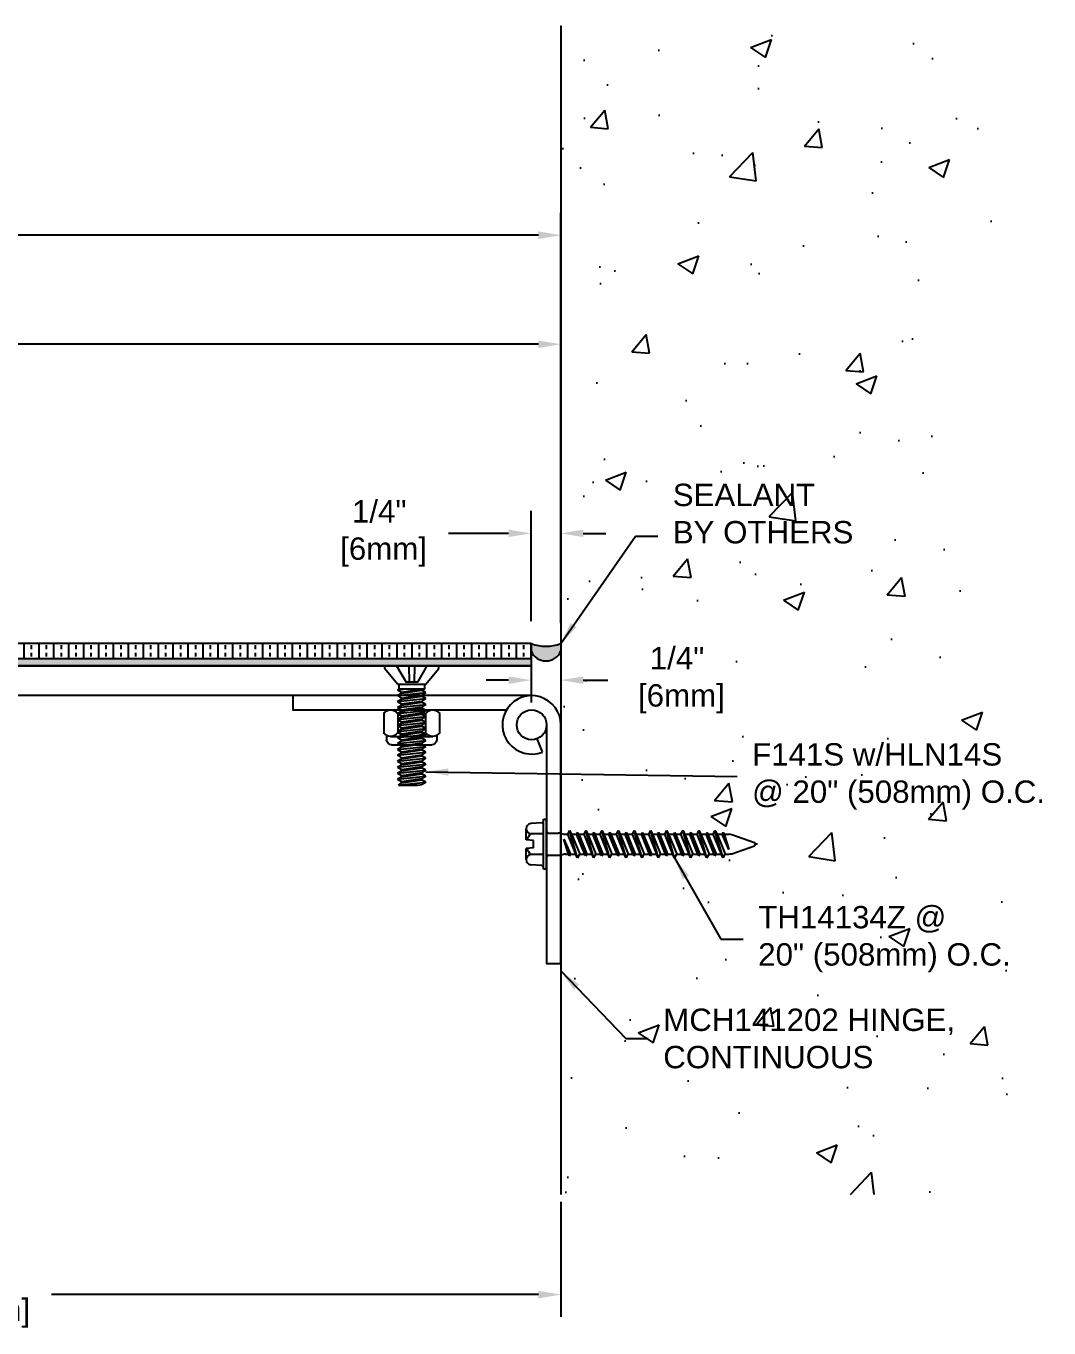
# Model space of a CAD drawing. Header units: inches. Extents: x -4.4 to 49.4, y -1.4 to 9.7.
# Drawn here: x 12.37 to 20.94, y -1.24 to 9.67 of the extents above; entities that cross this region are included whole.
import ezdxf

# ---------------------------------------------------------------- set-up
doc = ezdxf.new("R2010")
doc.units = ezdxf.units.IN
doc.header["$MEASUREMENT"] = 0
for name, color, linetype in [('Anchors', 4, 'Continuous'), ('Conditions', 1, 'Continuous'), ('Dimensions', 3, 'Continuous'), ('Metals', 7, 'Continuous'), ('Text', 2, 'Continuous')]:
    doc.layers.add(name, color=color, linetype=linetype)
doc.styles.add('ARIAL', font='arial.ttf')
doc.styles.get("Standard").update_dxf_attribs({"font": 'arial.ttf'})
doc.dimstyles.new('Arial', dxfattribs={"dimscale": 1.5, "dimtxt": 0.125, "dimasz": 0.125, "dimexe": 0.125, "dimexo": 0.125, "dimgap": 0.125, "dimtad": 0, "dimtih": 1, "dimtoh": 1, "dimdec": 4, "dimzin": 0, "dimdsep": 46, "dimlunit": 4, "dimtxsty": 'ARIAL', "dimcen": 0.125, "dimadec": 0, "dimazin": 0, "dimtfac": 1, "dimtdec": 4, "dimtofl": 0, "dimtmove": 0, "dimatfit": 3, "dimfxl": 0, "dimfrac": 2, "dimtolj": 1, "dimtzin": 0, "dimarcsym": 0})

# ---------------------------------------------------------------- blocks, each defined once
blk = doc.blocks.new('*D12')
at = {"layer": 'Defpoints', "color": 0}
for p in [(6.854, 0), (16.854, 0), (16.854, -0.965)]:
    blk.add_point(p, dxfattribs=at)
at = {"layer": 'Dimensions', "color": 0, "lineweight": -2}
for p, q in [((6.854, -0.188), (6.854, -1.153)), ((16.854, -0.188), (16.854, -1.153)), ((7.041, -0.965), (11.136, -0.965)), ((16.666, -0.965), (12.586, -0.965))]:
    blk.add_line(p, q, dxfattribs=at)
at = {"layer": 'Dimensions', "color": 0}
for points in [[(7.041, -0.934), (7.041, -0.997), (6.854, -0.965)], [(16.666, -0.934), (16.666, -0.997), (16.854, -0.965)]]:
    blk.add_solid(points, dxfattribs=at)
at = {"layer": 'Dimensions', "color": 0, "insert": (11.861, -0.965), "char_height": 0.1875, "attachment_point": 5, "style": 'ARIAL'}
blk.add_mtext('\\A1;10"\\P [254mm]', dxfattribs=at)
blk = doc.blocks.new('*D14')
at = {"layer": 'Defpoints', "color": 0}
for p in [(16.854, 7.914), (0.254, 4.482), (16.854, 4.477)]:
    blk.add_point(p, dxfattribs=at)
at = {"layer": 'Dimensions', "color": 0, "lineweight": -2}
for p, q in [((0.254, 4.67), (0.254, 8.102)), ((16.854, 4.665), (16.854, 8.102)), ((0.442, 7.914), (7.882, 7.914)), ((16.666, 7.914), (9.331, 7.914))]:
    blk.add_line(p, q, dxfattribs=at)
at = {"layer": 'Dimensions', "color": 0}
for points in [[(0.442, 7.946), (0.442, 7.883), (0.254, 7.914)], [(16.666, 7.946), (16.666, 7.883), (16.854, 7.914)]]:
    blk.add_solid(points, dxfattribs=at)
at = {"layer": 'Dimensions', "color": 0, "insert": (8.606, 7.914), "char_height": 0.1875, "attachment_point": 5, "style": 'ARIAL'}
blk.add_mtext('\\A1;1\'-4 5/8"\\P [422mm]', dxfattribs=at)
blk = doc.blocks.new('*D18')
at = {"layer": 'Defpoints', "color": 0}
for p in [(1, 7), (1, 4.477), (16.854, 4.477)]:
    blk.add_point(p, dxfattribs=at)
at = {"layer": 'Dimensions', "color": 0, "lineweight": -2}
for p, q in [((1, 4.665), (1, 7.187)), ((16.854, 4.665), (16.854, 7.187)), ((1.188, 7), (8.163, 7)), ((16.666, 7), (9.613, 7))]:
    blk.add_line(p, q, dxfattribs=at)
at = {"layer": 'Dimensions', "color": 0}
for points in [[(1.188, 7.031), (1.188, 6.969), (1, 7)], [(16.666, 7.031), (16.666, 6.969), (16.854, 7)]]:
    blk.add_solid(points, dxfattribs=at)
at = {"layer": 'Dimensions', "color": 0, "insert": (8.888, 7), "char_height": 0.1875, "attachment_point": 5, "style": 'ARIAL'}
blk.add_mtext('\\A1;1\'-3 7/8"\\P [403mm]', dxfattribs=at)
blk = doc.blocks.new('MCH141202')
blk.add_line((0.227, 0.091), (0.116, 0.046))
for points in [[(0, 0.125), (2, 0.125), (2, 0.245), (0, 0.245)], [(-0.245, 0), (-0.245, -2), (-0.125, -2), (-0.125, -0.211)]]:
    blk.add_lwpolyline(points)
blk.add_circle((0, 0), 0.125)
blk.add_arc((0, 0), 0.245, 90, 21.7978)
at = {"flags": 3}
for tag, p in [('MANUFACTURER', (0.09, -0.641)), ('OPENWIDTH', (0.09, -0.974)), ('LENGTH', (0.09, -1.308)), ('FINISH', (0.09, -1.641)), ('GUDENP/N', (0.09, -1.974))]:
    blk.add_attdef(tag, p, '', height=0.2, dxfattribs=at)
blk = doc.blocks.new('F141S')
for p, q in [((-0.214, 0), (0.214, 0)), ((-0.128, 0), (-0.047, -0.137)), ((-0.025, 0), (-0.02, -0.137)), ((0.025, 0), (0.02, -0.137)), ((0.128, 0), (0.048, -0.137)), ((-0.119, -0.155), (-0.226, -0.024)), ((0.119, -0.155), (0.226, -0.024)), ((-0.119, -0.155), (0.119, -0.155)), ((-0.119, -0.2), (-0.108, -0.195)), ((-0.119, -0.2), (-0.068, -0.195)), ((-0.119, -0.2), (-0.085, -0.22)), ((-0.108, -0.155), (-0.108, -0.195)), ((0.108, -0.195), (-0.108, -0.195)), ((-0.085, -0.22), (0.085, -0.195)), ((-0.085, -0.23), (0.085, -0.205)), ((0.048, -0.137), (-0.047, -0.137)), ((0.108, -0.195), (0.085, -0.205)), ((0.119, -0.225), (0.085, -0.205)), ((0.108, -0.155), (0.108, -0.195)), ((-0.119, -0.25), (0.119, -0.225)), ((-0.119, -0.25), (-0.085, -0.23)), ((-0.119, -0.25), (-0.085, -0.27)), ((-0.119, -0.3), (0.119, -0.275)), ((-0.119, -0.3), (-0.085, -0.28)), ((-0.119, -0.3), (-0.085, -0.32)), ((-0.119, -0.35), (0.119, -0.325)), ((-0.085, -0.22), (-0.085, -0.23)), ((-0.085, -0.27), (0.085, -0.245)), ((-0.085, -0.28), (0.085, -0.255)), ((-0.085, -0.27), (-0.085, -0.28)), ((-0.085, -0.32), (0.085, -0.295)), ((-0.085, -0.33), (0.085, -0.305)), ((-0.085, -0.32), (-0.085, -0.33)), ((0.119, -0.225), (0.085, -0.245)), ((0.085, -0.245), (0.085, -0.255)), ((0.119, -0.275), (0.085, -0.255)), ((0.119, -0.275), (0.085, -0.295)), ((0.085, -0.295), (0.085, -0.305)), ((0.119, -0.325), (0.085, -0.305)), ((0.119, -0.325), (0.085, -0.345)), ((-0.119, -0.35), (-0.085, -0.33)), ((-0.119, -0.35), (-0.085, -0.37)), ((-0.119, -0.4), (0.119, -0.375)), ((-0.119, -0.4), (-0.085, -0.38)), ((-0.119, -0.4), (-0.085, -0.42)), ((-0.119, -0.45), (0.119, -0.425)), ((-0.119, -0.45), (-0.085, -0.43)), ((-0.085, -0.37), (0.085, -0.345)), ((-0.085, -0.38), (0.085, -0.355)), ((-0.085, -0.37), (-0.085, -0.38)), ((-0.085, -0.42), (0.085, -0.395)), ((-0.085, -0.43), (0.085, -0.405)), ((-0.085, -0.42), (-0.085, -0.43)), ((0.085, -0.345), (0.085, -0.355)), ((0.119, -0.375), (0.085, -0.355)), ((0.119, -0.375), (0.085, -0.395)), ((0.085, -0.395), (0.085, -0.405)), ((0.119, -0.425), (0.085, -0.405)), ((0.119, -0.425), (0.085, -0.445)), ((-0.119, -0.45), (-0.085, -0.47)), ((-0.119, -0.5), (0.119, -0.475)), ((-0.119, -0.5), (-0.085, -0.48)), ((-0.119, -0.5), (-0.085, -0.52)), ((-0.119, -0.55), (0.119, -0.525)), ((-0.119, -0.55), (-0.085, -0.53)), ((-0.085, -0.47), (0.085, -0.445)), ((-0.085, -0.48), (0.085, -0.455)), ((-0.085, -0.47), (-0.085, -0.48)), ((-0.085, -0.52), (0.085, -0.495)), ((-0.085, -0.53), (0.085, -0.505)), ((-0.085, -0.52), (-0.085, -0.53)), ((-0.085, -0.57), (0.085, -0.545)), ((0.085, -0.445), (0.085, -0.455)), ((0.119, -0.475), (0.085, -0.455)), ((0.119, -0.475), (0.085, -0.495)), ((0.085, -0.495), (0.085, -0.505)), ((0.119, -0.525), (0.085, -0.505)), ((0.119, -0.525), (0.085, -0.545)), ((0.085, -0.545), (0.085, -0.555)), ((-0.119, -0.55), (-0.085, -0.57)), ((-0.119, -0.6), (0.119, -0.575)), ((-0.119, -0.6), (-0.085, -0.58)), ((-0.119, -0.6), (-0.085, -0.62)), ((-0.119, -0.65), (0.119, -0.625)), ((-0.119, -0.65), (-0.085, -0.63)), ((-0.119, -0.65), (-0.085, -0.67)), ((-0.085, -0.58), (0.085, -0.555)), ((-0.085, -0.57), (-0.085, -0.58)), ((-0.085, -0.62), (0.085, -0.595)), ((-0.085, -0.63), (0.085, -0.605)), ((-0.085, -0.62), (-0.085, -0.63)), ((-0.085, -0.67), (0.085, -0.645)), ((0.119, -0.575), (0.085, -0.555)), ((0.119, -0.575), (0.085, -0.595)), ((0.085, -0.595), (0.085, -0.605)), ((0.119, -0.625), (0.085, -0.605)), ((0.119, -0.625), (0.085, -0.645)), ((0.085, -0.645), (0.085, -0.655)), ((-0.119, -0.7), (0.119, -0.675)), ((-0.119, -0.7), (-0.085, -0.68)), ((-0.119, -0.7), (-0.085, -0.72)), ((-0.119, -0.75), (0.119, -0.725)), ((-0.119, -0.75), (-0.085, -0.73)), ((-0.119, -0.75), (-0.085, -0.77)), ((-0.085, -0.68), (0.085, -0.655)), ((-0.085, -0.67), (-0.085, -0.68)), ((-0.085, -0.72), (0.085, -0.695)), ((-0.085, -0.73), (0.085, -0.705)), ((-0.085, -0.72), (-0.085, -0.73)), ((-0.085, -0.77), (0.085, -0.745)), ((-0.085, -0.78), (0.085, -0.755)), ((0.119, -0.675), (0.085, -0.655)), ((0.119, -0.675), (0.085, -0.695)), ((0.085, -0.695), (0.085, -0.705)), ((0.119, -0.725), (0.085, -0.705)), ((0.119, -0.725), (0.085, -0.745)), ((0.085, -0.745), (0.085, -0.755)), ((0.119, -0.775), (0.085, -0.755)), ((-0.119, -0.8), (0.119, -0.775)), ((-0.119, -0.8), (-0.085, -0.78)), ((-0.119, -0.8), (-0.085, -0.82)), ((-0.119, -0.85), (0.119, -0.825)), ((-0.119, -0.85), (-0.085, -0.83)), ((-0.119, -0.85), (-0.085, -0.87)), ((-0.085, -0.77), (-0.085, -0.78)), ((-0.085, -0.82), (0.085, -0.795)), ((-0.085, -0.83), (0.085, -0.805)), ((-0.085, -0.82), (-0.085, -0.83)), ((-0.085, -0.87), (0.085, -0.845)), ((-0.085, -0.88), (0.085, -0.855)), ((-0.085, -0.87), (-0.085, -0.88)), ((0.119, -0.775), (0.085, -0.795)), ((0.085, -0.795), (0.085, -0.805)), ((0.119, -0.825), (0.085, -0.805)), ((0.119, -0.825), (0.085, -0.845)), ((0.085, -0.845), (0.085, -0.855)), ((0.119, -0.875), (0.085, -0.855)), ((-0.119, -0.9), (0.119, -0.875)), ((-0.119, -0.9), (-0.085, -0.88)), ((-0.119, -0.9), (-0.085, -0.92)), ((-0.119, -0.95), (0.119, -0.925)), ((-0.119, -0.95), (-0.085, -0.93)), ((-0.119, -0.95), (-0.085, -0.97)), ((-0.11, -1), (0.119, -0.975)), ((-0.11, -1), (-0.085, -0.98)), ((-0.085, -0.92), (0.085, -0.895)), ((-0.085, -0.93), (0.085, -0.905)), ((-0.085, -0.92), (-0.085, -0.93)), ((-0.085, -0.97), (0.085, -0.945)), ((-0.085, -0.98), (0.085, -0.955)), ((-0.085, -0.97), (-0.085, -0.98)), ((0.119, -0.875), (0.085, -0.895)), ((0.085, -0.895), (0.085, -0.905)), ((0.119, -0.925), (0.085, -0.905)), ((0.119, -0.925), (0.085, -0.945)), ((0.085, -0.945), (0.085, -0.955)), ((0.119, -0.975), (0.085, -0.955)), ((0.119, -0.975), (0.085, -0.995)), ((-0.11, -1), (0.048, -1)), ((0.048, -1), (0.085, -0.995))]:
    blk.add_line(p, q)
for centre, start, end in [((-0.214, -0.015), 90, 219.032), ((0.214, -0.015), 320.968, 90)]:
    blk.add_arc(centre, 0.015, start, end)
blk = doc.blocks.new('HLN14S')
for p, q in [((-0.21, 0.213), (-0.21, 0.25)), ((-0.176, 0.222), (0.176, 0.222)), ((-0.168, 0.292), (0.168, 0.292)), ((0.21, 0.213), (0.21, 0.25)), ((-0.234, 0.03), (-0.234, 0.192)), ((-0.117, 0.03), (-0.117, 0.192)), ((0.117, 0.03), (0.117, 0.192)), ((0.234, 0.03), (0.234, 0.192)), ((-0.176, 0), (0.176, 0))]:
    blk.add_line(p, q)
for centre, radius, start, end in [((-0.176, 0.149), 0.0723, 35.7751, 144.2249), ((-0.168, 0.25), 0.0418, 90, 180), ((0, -0.022), 0.244, 61.2813, 118.7187), ((0.176, 0.149), 0.0723, 35.7751, 144.2249), ((0.168, 0.25), 0.0418, 0, 90), ((-0.176, 0.072), 0.0723, 215.7751, 324.2249), ((0, 0.244), 0.244, 241.2813, 298.7187), ((0.176, 0.072), 0.0723, 215.7751, 324.2249)]:
    blk.add_arc(centre, radius, start, end)
blk = doc.blocks.new('TH14134')
for p, q in [((-0.18, 0.039), (-0.172, 0.133)), ((-0.129, 0.17), (-0.036, 0.17)), ((-0.086, 0.025), (-0.086, 0.133)), ((-0.031, 0.11), (-0.036, 0.17)), ((-0.031, 0.11), (0.031, 0.11)), ((0.031, 0.11), (0.036, 0.17)), ((0.036, 0.17), (0.129, 0.17)), ((0.086, 0.025), (0.086, 0.133)), ((0.18, 0.039), (0.172, 0.133)), ((-0.209, 0), (-0.209, 0.025)), ((-0.209, 0.025), (0.209, 0.025)), ((-0.209, 0), (0.209, 0)), ((0.209, 0.025), (0.209, 0)), ((-0.093, -0.015), (-0.093, -0.097)), ((0.093, -0.015), (0.093, -0.097)), ((-0.115, -0.26), (0.115, -0.193)), ((-0.098, -0.193), (0.043, -0.144)), ((-0.098, -0.193), (-0.083, -0.184)), ((-0.098, -0.193), (-0.083, -0.201)), ((-0.092, -0.11), (-0.084, -0.145)), ((-0.083, -0.184), (0.043, -0.144)), ((0.043, -0.144), (-0.083, -0.201)), ((-0.083, -0.158), (-0.083, -0.184)), ((0.083, -0.175), (-0.083, -0.243)), ((-0.083, -0.201), (-0.083, -0.243)), ((0.083, -0.21), (-0.083, -0.278)), ((0.083, -0.158), (0.083, -0.175)), ((0.115, -0.193), (0.083, -0.175)), ((0.115, -0.193), (0.083, -0.21)), ((0.083, -0.21), (0.083, -0.252)), ((0.092, -0.11), (0.084, -0.145)), ((-0.115, -0.26), (-0.083, -0.243)), ((-0.115, -0.26), (-0.083, -0.278)), ((-0.098, -0.328), (0.098, -0.26)), ((-0.098, -0.328), (-0.083, -0.32)), ((-0.083, -0.32), (0.083, -0.252)), ((0.083, -0.269), (-0.083, -0.336)), ((-0.083, -0.278), (-0.083, -0.32)), ((0.083, -0.311), (-0.083, -0.379)), ((0.098, -0.26), (0.083, -0.252)), ((0.098, -0.26), (0.083, -0.269)), ((0.083, -0.269), (0.083, -0.311)), ((0.115, -0.328), (0.083, -0.311)), ((-0.115, -0.396), (0.115, -0.328)), ((-0.115, -0.396), (-0.083, -0.379)), ((-0.115, -0.396), (-0.083, -0.413)), ((-0.098, -0.328), (-0.083, -0.336)), ((-0.098, -0.464), (0.098, -0.396)), ((-0.083, -0.336), (-0.083, -0.379)), ((0.083, -0.345), (-0.083, -0.413)), ((-0.083, -0.455), (0.083, -0.388)), ((0.083, -0.404), (-0.083, -0.472)), ((-0.083, -0.413), (-0.083, -0.455)), ((0.115, -0.328), (0.083, -0.345)), ((0.083, -0.345), (0.083, -0.388)), ((0.098, -0.396), (0.083, -0.388)), ((0.098, -0.396), (0.083, -0.404)), ((0.083, -0.404), (0.083, -0.446)), ((-0.115, -0.531), (0.115, -0.464)), ((-0.115, -0.531), (-0.083, -0.514)), ((-0.115, -0.531), (-0.083, -0.548)), ((-0.098, -0.464), (-0.083, -0.455)), ((-0.098, -0.464), (-0.083, -0.472)), ((-0.098, -0.599), (0.098, -0.531)), ((0.083, -0.446), (-0.083, -0.514)), ((-0.083, -0.472), (-0.083, -0.514)), ((0.083, -0.481), (-0.083, -0.548)), ((-0.083, -0.591), (0.083, -0.523)), ((0.083, -0.539), (-0.083, -0.607)), ((0.115, -0.464), (0.083, -0.446)), ((0.115, -0.464), (0.083, -0.481)), ((0.083, -0.481), (0.083, -0.523)), ((0.098, -0.531), (0.083, -0.523)), ((0.098, -0.531), (0.083, -0.539)), ((0.083, -0.539), (0.083, -0.582)), ((-0.115, -0.667), (0.115, -0.599)), ((-0.115, -0.667), (-0.083, -0.649)), ((-0.098, -0.599), (-0.083, -0.591)), ((-0.098, -0.599), (-0.083, -0.607)), ((-0.083, -0.548), (-0.083, -0.591)), ((0.083, -0.582), (-0.083, -0.649)), ((-0.083, -0.607), (-0.083, -0.649)), ((0.083, -0.616), (-0.083, -0.684)), ((0.115, -0.599), (0.083, -0.582)), ((0.115, -0.599), (0.083, -0.616)), ((0.083, -0.616), (0.083, -0.658)), ((-0.115, -0.667), (-0.083, -0.684)), ((-0.115, -0.802), (0.115, -0.734)), ((-0.098, -0.734), (0.098, -0.667)), ((-0.098, -0.734), (-0.083, -0.726)), ((-0.098, -0.734), (-0.083, -0.743)), ((-0.083, -0.726), (0.083, -0.658)), ((0.083, -0.675), (-0.083, -0.743)), ((-0.083, -0.684), (-0.083, -0.726)), ((0.083, -0.717), (-0.083, -0.785)), ((-0.083, -0.743), (-0.083, -0.785)), ((0.083, -0.752), (-0.083, -0.819)), ((0.098, -0.667), (0.083, -0.658)), ((0.098, -0.667), (0.083, -0.675)), ((0.083, -0.675), (0.083, -0.717)), ((0.115, -0.734), (0.083, -0.717)), ((0.115, -0.734), (0.083, -0.752)), ((0.083, -0.752), (0.083, -0.794)), ((-0.115, -0.802), (-0.083, -0.785)), ((-0.115, -0.802), (-0.083, -0.819)), ((-0.115, -0.937), (0.115, -0.87)), ((-0.098, -0.87), (0.098, -0.802)), ((-0.098, -0.87), (-0.083, -0.862)), ((-0.098, -0.87), (-0.083, -0.878)), ((-0.083, -0.862), (0.083, -0.794)), ((0.083, -0.81), (-0.083, -0.878)), ((-0.083, -0.819), (-0.083, -0.862)), ((0.083, -0.853), (-0.083, -0.92)), ((0.098, -0.802), (0.083, -0.794)), ((0.098, -0.802), (0.083, -0.81)), ((0.083, -0.81), (0.083, -0.853)), ((0.115, -0.87), (0.083, -0.853)), ((0.115, -0.87), (0.083, -0.887)), ((-0.115, -0.937), (-0.083, -0.92)), ((-0.115, -0.937), (-0.083, -0.955)), ((-0.098, -1.005), (0.098, -0.937)), ((-0.083, -0.878), (-0.083, -0.92)), ((0.083, -0.887), (-0.083, -0.955)), ((-0.083, -0.997), (0.083, -0.929)), ((0.083, -0.946), (-0.083, -1.013)), ((-0.083, -0.955), (-0.083, -0.997)), ((0.083, -0.887), (0.083, -0.929)), ((0.098, -0.937), (0.083, -0.929)), ((0.098, -0.937), (0.083, -0.946)), ((0.083, -0.946), (0.083, -0.988)), ((-0.115, -1.073), (0.115, -1.005)), ((-0.115, -1.073), (-0.083, -1.056)), ((-0.115, -1.073), (-0.083, -1.09)), ((-0.098, -1.005), (-0.083, -0.997)), ((-0.098, -1.005), (-0.083, -1.013)), ((-0.098, -1.141), (0.098, -1.073)), ((0.083, -0.988), (-0.083, -1.056)), ((-0.083, -1.013), (-0.083, -1.056)), ((0.083, -1.022), (-0.083, -1.09)), ((-0.083, -1.132), (0.083, -1.065)), ((0.083, -1.081), (-0.083, -1.149)), ((-0.083, -1.09), (-0.083, -1.132)), ((0.115, -1.005), (0.083, -0.988)), ((0.115, -1.005), (0.083, -1.022)), ((0.083, -1.022), (0.083, -1.065)), ((0.098, -1.073), (0.083, -1.065)), ((0.098, -1.073), (0.083, -1.081)), ((0.083, -1.081), (0.083, -1.123)), ((-0.115, -1.208), (0.115, -1.141)), ((-0.115, -1.208), (-0.083, -1.191)), ((-0.098, -1.141), (-0.083, -1.132)), ((-0.098, -1.141), (-0.083, -1.149)), ((0.083, -1.123), (-0.083, -1.191)), ((-0.083, -1.149), (-0.083, -1.191)), ((0.083, -1.158), (-0.083, -1.226)), ((-0.083, -1.268), (0.083, -1.2)), ((0.115, -1.141), (0.083, -1.123)), ((0.115, -1.141), (0.083, -1.158)), ((0.083, -1.158), (0.083, -1.2)), ((0.098, -1.208), (0.083, -1.2)), ((-0.115, -1.208), (-0.083, -1.226)), ((-0.115, -1.344), (0.115, -1.276)), ((-0.098, -1.276), (0.098, -1.208)), ((-0.098, -1.276), (-0.083, -1.268)), ((-0.098, -1.276), (-0.083, -1.284)), ((0.083, -1.217), (-0.083, -1.284)), ((-0.083, -1.226), (-0.083, -1.268)), ((0.083, -1.259), (-0.083, -1.327)), ((-0.083, -1.284), (-0.083, -1.327)), ((0.083, -1.293), (-0.083, -1.361)), ((0.098, -1.208), (0.083, -1.217)), ((0.083, -1.217), (0.083, -1.259)), ((0.115, -1.276), (0.083, -1.259)), ((0.115, -1.276), (0.083, -1.293)), ((0.083, -1.293), (0.083, -1.336)), ((-0.115, -1.344), (-0.083, -1.327)), ((-0.115, -1.344), (-0.083, -1.361)), ((-0.115, -1.479), (0.115, -1.411)), ((-0.098, -1.411), (0.098, -1.344)), ((-0.098, -1.411), (-0.083, -1.403)), ((-0.098, -1.411), (-0.083, -1.42)), ((-0.083, -1.403), (0.083, -1.336)), ((0.083, -1.352), (-0.083, -1.42)), ((-0.083, -1.361), (-0.083, -1.403)), ((0.083, -1.394), (-0.083, -1.462)), ((0.098, -1.344), (0.083, -1.336)), ((0.098, -1.344), (0.083, -1.352)), ((0.083, -1.352), (0.083, -1.394)), ((0.115, -1.411), (0.083, -1.394)), ((0.115, -1.411), (0.083, -1.429)), ((-0.115, -1.479), (-0.083, -1.462)), ((-0.115, -1.479), (-0.083, -1.496)), ((-0.083, -1.42), (-0.083, -1.462)), ((0.083, -1.429), (-0.083, -1.496)), ((-0.083, -1.496), (-0.083, -1.531)), ((-0.045, -1.528), (0.083, -1.471)), ((-0.045, -1.528), (0.098, -1.479)), ((0.083, -1.487), (-0.045, -1.528)), ((0.083, -1.429), (0.083, -1.471)), ((0.098, -1.479), (0.083, -1.471)), ((0.098, -1.479), (0.083, -1.487)), ((0.083, -1.487), (0.083, -1.531)), ((-0.08, -1.551), (-0.013, -1.742)), ((0.08, -1.551), (0.013, -1.742))]:
    blk.add_line(p, q)
for centre, radius, start, end in [((-0.129, 0.126), 0.0436, 9.285, 170.715), ((0, 0.051), 0.119, 107.4215, 136.0407), ((0, 0.051), 0.119, 43.9593, 72.5785), ((0.129, 0.126), 0.0436, 9.285, 170.715), ((-0.195, 0.04), 0.015, 270, 355), ((0.195, 0.04), 0.015, 185, 270), ((-0.108, -0.015), 0.0147, 0, 90), ((-0.031, -0.097), 0.062, 180, 191.9357), ((0.031, -0.097), 0.062, 348.0643, 0), ((0.108, -0.015), 0.0147, 90, 180), ((-0.145, -0.158), 0.062, 0, 11.9357), ((0.145, -0.158), 0.062, 168.0643, 180), ((-0.021, -1.531), 0.062, 180, 199.3058), ((0.021, -1.531), 0.062, 340.6942, 0), ((0, -1.736), 0.0141, 204.1001, 335.8999)]:
    blk.add_arc(centre, radius, start, end)
blk = doc.blocks.new('*D29')
at = {"layer": 'Defpoints', "color": 0}
for p in [(16.604, 4.305), (16.854, 4.305), (16.604, 4.185)]:
    blk.add_point(p, dxfattribs=at)
at = {"layer": 'Dimensions', "color": 0, "lineweight": -2}
for p, q in [((16.416, 4.185), (16.229, 4.185)), ((17.041, 4.185), (17.248, 4.185)), ((16.604, 4.117), (16.604, 3.997)), ((16.854, 4.117), (16.854, 3.997))]:
    blk.add_line(p, q, dxfattribs=at)
at = {"layer": 'Dimensions', "color": 0}
for points in [[(16.416, 4.216), (16.416, 4.153), (16.604, 4.185)], [(17.041, 4.216), (17.041, 4.153), (16.854, 4.185)]]:
    blk.add_solid(points, dxfattribs=at)
at = {"layer": 'Dimensions', "color": 0, "insert": (17.827, 4.185), "char_height": 0.1875, "attachment_point": 5, "style": 'ARIAL'}
blk.add_mtext('\\A1;1/4"\\P [6mm]', dxfattribs=at)
blk = doc.blocks.new('*U34')
for p, q in [((14.75, 0.125), (0, 0.125)), ((0, 0.125), (0, 0)), ((0, 0.125), (0, 0)), ((0.0625, 0.109375), (0.0625, 0.078125)), ((0.125, 0.125), (0.125, 0)), ((0.1875, 0.109375), (0.1875, 0.078125)), ((0.25, 0.125), (0.25, 0)), ((0.3125, 0.109375), (0.3125, 0.078125)), ((0.375, 0.125), (0.375, 0)), ((0.4375, 0.109375), (0.4375, 0.078125)), ((0.5, 0.125), (0.5, 0)), ((0.5625, 0.109375), (0.5625, 0.078125)), ((0.625, 0.125), (0.625, 0)), ((0.6875, 0.109375), (0.6875, 0.078125)), ((0.75, 0.125), (0.75, 0)), ((0.8125, 0.109375), (0.8125, 0.078125)), ((0.875, 0.125), (0.875, 0)), ((0.9375, 0.109375), (0.9375, 0.078125)), ((1, 0.125), (1, 0)), ((1.0625, 0.109375), (1.0625, 0.078125)), ((1.125, 0.125), (1.125, 0)), ((1.1875, 0.109375), (1.1875, 0.078125)), ((1.25, 0.125), (1.25, 0)), ((1.3125, 0.109375), (1.3125, 0.078125)), ((1.375, 0.125), (1.375, 0)), ((1.4375, 0.109375), (1.4375, 0.078125)), ((1.5, 0.125), (1.5, 0)), ((1.5625, 0.109375), (1.5625, 0.078125)), ((1.625, 0.125), (1.625, 0)), ((1.6875, 0.109375), (1.6875, 0.078125)), ((1.75, 0.125), (1.75, 0)), ((1.8125, 0.109375), (1.8125, 0.078125)), ((1.875, 0.125), (1.875, 0)), ((1.9375, 0.109375), (1.9375, 0.078125)), ((2, 0.125), (2, 0)), ((2.0625, 0.109375), (2.0625, 0.078125)), ((2.125, 0.125), (2.125, 0)), ((2.1875, 0.109375), (2.1875, 0.078125)), ((2.25, 0.125), (2.25, 0)), ((2.3125, 0.109375), (2.3125, 0.078125)), ((2.375, 0.125), (2.375, 0)), ((2.4375, 0.109375), (2.4375, 0.078125)), ((2.5, 0.125), (2.5, 0)), ((2.5625, 0.109375), (2.5625, 0.078125)), ((2.625, 0.125), (2.625, 0)), ((2.6875, 0.109375), (2.6875, 0.078125)), ((2.75, 0.125), (2.75, 0)), ((2.8125, 0.109375), (2.8125, 0.078125)), ((2.875, 0.125), (2.875, 0)), ((2.9375, 0.109375), (2.9375, 0.078125)), ((3, 0.125), (3, 0)), ((3.0625, 0.109375), (3.0625, 0.078125)), ((3.125, 0.125), (3.125, 0)), ((3.1875, 0.109375), (3.1875, 0.078125)), ((3.25, 0.125), (3.25, 0)), ((3.3125, 0.109375), (3.3125, 0.078125)), ((3.375, 0.125), (3.375, 0)), ((3.4375, 0.109375), (3.4375, 0.078125)), ((3.5, 0.125), (3.5, 0)), ((3.5625, 0.109375), (3.5625, 0.078125)), ((3.625, 0.125), (3.625, 0)), ((3.6875, 0.109375), (3.6875, 0.078125)), ((3.75, 0.125), (3.75, 0)), ((3.8125, 0.109375), (3.8125, 0.078125)), ((3.875, 0.125), (3.875, 0)), ((3.9375, 0.109375), (3.9375, 0.078125)), ((4, 0.125), (4, 0)), ((4.0625, 0.109375), (4.0625, 0.078125)), ((4.125, 0.125), (4.125, 0)), ((4.1875, 0.109375), (4.1875, 0.078125)), ((4.25, 0.125), (4.25, 0)), ((4.3125, 0.109375), (4.3125, 0.078125)), ((4.375, 0.125), (4.375, 0)), ((4.4375, 0.109375), (4.4375, 0.078125)), ((4.5, 0.125), (4.5, 0)), ((4.5625, 0.109375), (4.5625, 0.078125)), ((4.625, 0.125), (4.625, 0)), ((4.6875, 0.109375), (4.6875, 0.078125)), ((4.75, 0.125), (4.75, 0)), ((4.8125, 0.109375), (4.8125, 0.078125)), ((4.875, 0.125), (4.875, 0)), ((4.9375, 0.109375), (4.9375, 0.078125)), ((5, 0.125), (5, 0)), ((5.0625, 0.109375), (5.0625, 0.078125)), ((5.125, 0.125), (5.125, 0)), ((5.1875, 0.109375), (5.1875, 0.078125)), ((5.25, 0.125), (5.25, 0)), ((5.3125, 0.109375), (5.3125, 0.078125)), ((5.375, 0.125), (5.375, 0)), ((5.4375, 0.109375), (5.4375, 0.078125)), ((5.5, 0.125), (5.5, 0)), ((5.5625, 0.109375), (5.5625, 0.078125)), ((5.625, 0.125), (5.625, 0)), ((5.6875, 0.109375), (5.6875, 0.078125)), ((5.75, 0.125), (5.75, 0)), ((5.8125, 0.109375), (5.8125, 0.078125)), ((5.875, 0.125), (5.875, 0)), ((5.9375, 0.109375), (5.9375, 0.078125)), ((6, 0.125), (6, 0)), ((6.0625, 0.109375), (6.0625, 0.078125)), ((6.125, 0.125), (6.125, 0)), ((6.1875, 0.109375), (6.1875, 0.078125)), ((6.25, 0.125), (6.25, 0)), ((6.3125, 0.109375), (6.3125, 0.078125)), ((6.375, 0.125), (6.375, 0)), ((6.4375, 0.109375), (6.4375, 0.078125)), ((6.5, 0.125), (6.5, 0)), ((6.5625, 0.109375), (6.5625, 0.078125)), ((6.625, 0.125), (6.625, 0)), ((6.6875, 0.109375), (6.6875, 0.078125)), ((6.75, 0.125), (6.75, 0)), ((6.8125, 0.109375), (6.8125, 0.078125)), ((6.875, 0.125), (6.875, 0)), ((6.9375, 0.109375), (6.9375, 0.078125)), ((7, 0.125), (7, 0)), ((7.0625, 0.109375), (7.0625, 0.078125)), ((7.125, 0.125), (7.125, 0)), ((7.1875, 0.109375), (7.1875, 0.078125)), ((7.25, 0.125), (7.25, 0)), ((7.3125, 0.109375), (7.3125, 0.078125)), ((7.375, 0.125), (7.375, 0)), ((7.4375, 0.109375), (7.4375, 0.078125)), ((7.5, 0.125), (7.5, 0)), ((7.5625, 0.109375), (7.5625, 0.078125)), ((7.625, 0.125), (7.625, 0)), ((7.6875, 0.109375), (7.6875, 0.078125)), ((7.75, 0.125), (7.75, 0)), ((7.8125, 0.109375), (7.8125, 0.078125)), ((7.875, 0.125), (7.875, 0)), ((7.9375, 0.109375), (7.9375, 0.078125)), ((8, 0.125), (8, 0)), ((8.0625, 0.109375), (8.0625, 0.078125)), ((8.125, 0.125), (8.125, 0)), ((8.1875, 0.109375), (8.1875, 0.078125)), ((8.25, 0.125), (8.25, 0)), ((8.3125, 0.109375), (8.3125, 0.078125)), ((8.375, 0.125), (8.375, 0)), ((8.4375, 0.109375), (8.4375, 0.078125)), ((8.5, 0.125), (8.5, 0)), ((8.5625, 0.109375), (8.5625, 0.078125)), ((8.625, 0.125), (8.625, 0)), ((8.6875, 0.109375), (8.6875, 0.078125)), ((8.75, 0.125), (8.75, 0)), ((8.8125, 0.109375), (8.8125, 0.078125)), ((8.875, 0.125), (8.875, 0)), ((8.9375, 0.109375), (8.9375, 0.078125)), ((9, 0.125), (9, 0)), ((9.0625, 0.109375), (9.0625, 0.078125)), ((9.125, 0.125), (9.125, 0)), ((9.1875, 0.109375), (9.1875, 0.078125)), ((9.25, 0.125), (9.25, 0)), ((9.3125, 0.109375), (9.3125, 0.078125)), ((9.375, 0.125), (9.375, 0)), ((9.4375, 0.109375), (9.4375, 0.078125)), ((9.5, 0.125), (9.5, 0)), ((9.5625, 0.109375), (9.5625, 0.078125)), ((9.625, 0.125), (9.625, 0)), ((9.6875, 0.109375), (9.6875, 0.078125)), ((9.75, 0.125), (9.75, 0)), ((9.8125, 0.109375), (9.8125, 0.078125)), ((9.875, 0.125), (9.875, 0)), ((9.9375, 0.109375), (9.9375, 0.078125)), ((10, 0.125), (10, 0)), ((10.0625, 0.109375), (10.0625, 0.078125)), ((10.125, 0.125), (10.125, 0)), ((10.1875, 0.109375), (10.1875, 0.078125)), ((10.25, 0.125), (10.25, 0)), ((10.3125, 0.109375), (10.3125, 0.078125)), ((10.375, 0.125), (10.375, 0)), ((10.4375, 0.109375), (10.4375, 0.078125)), ((10.5, 0.125), (10.5, 0)), ((10.5625, 0.109375), (10.5625, 0.078125)), ((10.625, 0.125), (10.625, 0)), ((10.6875, 0.109375), (10.6875, 0.078125)), ((10.75, 0.125), (10.75, 0)), ((10.8125, 0.109375), (10.8125, 0.078125)), ((10.875, 0.125), (10.875, 0)), ((10.9375, 0.109375), (10.9375, 0.078125)), ((11, 0.125), (11, 0)), ((11.0625, 0.109375), (11.0625, 0.078125)), ((11.125, 0.125), (11.125, 0)), ((11.1875, 0.109375), (11.1875, 0.078125)), ((11.25, 0.125), (11.25, 0)), ((11.3125, 0.109375), (11.3125, 0.078125)), ((11.375, 0.125), (11.375, 0)), ((11.4375, 0.109375), (11.4375, 0.078125)), ((11.5, 0.125), (11.5, 0)), ((11.5625, 0.109375), (11.5625, 0.078125)), ((11.625, 0.125), (11.625, 0)), ((11.6875, 0.109375), (11.6875, 0.078125)), ((11.75, 0.125), (11.75, 0)), ((11.8125, 0.109375), (11.8125, 0.078125)), ((11.875, 0.125), (11.875, 0)), ((11.9375, 0.109375), (11.9375, 0.078125)), ((12, 0.125), (12, 0)), ((12.0625, 0.109375), (12.0625, 0.078125)), ((12.125, 0.125), (12.125, 0)), ((12.1875, 0.109375), (12.1875, 0.078125)), ((12.25, 0.125), (12.25, 0)), ((12.3125, 0.109375), (12.3125, 0.078125)), ((12.375, 0.125), (12.375, 0)), ((12.4375, 0.109375), (12.4375, 0.078125)), ((12.5, 0.125), (12.5, 0)), ((12.5625, 0.109375), (12.5625, 0.078125)), ((12.625, 0.125), (12.625, 0)), ((12.6875, 0.109375), (12.6875, 0.078125)), ((12.75, 0.125), (12.75, 0)), ((12.8125, 0.109375), (12.8125, 0.078125)), ((12.875, 0.125), (12.875, 0)), ((12.9375, 0.109375), (12.9375, 0.078125)), ((13, 0.125), (13, 0)), ((13.0625, 0.109375), (13.0625, 0.078125)), ((13.125, 0.125), (13.125, 0)), ((13.1875, 0.109375), (13.1875, 0.078125)), ((13.25, 0.125), (13.25, 0)), ((13.3125, 0.109375), (13.3125, 0.078125)), ((13.375, 0.125), (13.375, 0)), ((13.4375, 0.109375), (13.4375, 0.078125)), ((13.5, 0.125), (13.5, 0)), ((13.5625, 0.109375), (13.5625, 0.078125)), ((13.625, 0.125), (13.625, 0)), ((13.6875, 0.109375), (13.6875, 0.078125)), ((13.75, 0.125), (13.75, 0)), ((13.8125, 0.109375), (13.8125, 0.078125)), ((13.875, 0.125), (13.875, 0)), ((13.9375, 0.109375), (13.9375, 0.078125)), ((14, 0.125), (14, 0)), ((14.0625, 0.109375), (14.0625, 0.078125)), ((14.125, 0.125), (14.125, 0)), ((14.1875, 0.109375), (14.1875, 0.078125)), ((14.25, 0.125), (14.25, 0)), ((14.3125, 0.109375), (14.3125, 0.078125)), ((14.375, 0.125), (14.375, 0)), ((14.4375, 0.109375), (14.4375, 0.078125)), ((14.5, 0.125), (14.5, 0)), ((14.5625, 0.109375), (14.5625, 0.078125)), ((14.625, 0.125), (14.625, 0)), ((14.6875, 0.109375), (14.6875, 0.078125)), ((14.75, 0), (14.75, 0.125)), ((14.75, 0.125), (14.75, 0)), ((14.75, 0.125), (14.75, 0)), ((0, 0), (14.75, 0)), ((0.0625, 0.046875), (0.0625, 0.015625)), ((0.1875, 0.046875), (0.1875, 0.015625)), ((0.3125, 0.046875), (0.3125, 0.015625)), ((0.4375, 0.046875), (0.4375, 0.015625)), ((0.5625, 0.046875), (0.5625, 0.015625)), ((0.6875, 0.046875), (0.6875, 0.015625)), ((0.8125, 0.046875), (0.8125, 0.015625)), ((0.9375, 0.046875), (0.9375, 0.015625)), ((1.0625, 0.046875), (1.0625, 0.015625)), ((1.1875, 0.046875), (1.1875, 0.015625)), ((1.3125, 0.046875), (1.3125, 0.015625)), ((1.4375, 0.046875), (1.4375, 0.015625)), ((1.5625, 0.046875), (1.5625, 0.015625)), ((1.6875, 0.046875), (1.6875, 0.015625)), ((1.8125, 0.046875), (1.8125, 0.015625)), ((1.9375, 0.046875), (1.9375, 0.015625)), ((2.0625, 0.046875), (2.0625, 0.015625)), ((2.1875, 0.046875), (2.1875, 0.015625)), ((2.3125, 0.046875), (2.3125, 0.015625)), ((2.4375, 0.046875), (2.4375, 0.015625)), ((2.5625, 0.046875), (2.5625, 0.015625)), ((2.6875, 0.046875), (2.6875, 0.015625)), ((2.8125, 0.046875), (2.8125, 0.015625)), ((2.9375, 0.046875), (2.9375, 0.015625)), ((3.0625, 0.046875), (3.0625, 0.015625)), ((3.1875, 0.046875), (3.1875, 0.015625)), ((3.3125, 0.046875), (3.3125, 0.015625)), ((3.4375, 0.046875), (3.4375, 0.015625)), ((3.5625, 0.046875), (3.5625, 0.015625)), ((3.6875, 0.046875), (3.6875, 0.015625)), ((3.8125, 0.046875), (3.8125, 0.015625)), ((3.9375, 0.046875), (3.9375, 0.015625)), ((4.0625, 0.046875), (4.0625, 0.015625)), ((4.1875, 0.046875), (4.1875, 0.015625)), ((4.3125, 0.046875), (4.3125, 0.015625)), ((4.4375, 0.046875), (4.4375, 0.015625)), ((4.5625, 0.046875), (4.5625, 0.015625)), ((4.6875, 0.046875), (4.6875, 0.015625)), ((4.8125, 0.046875), (4.8125, 0.015625)), ((4.9375, 0.046875), (4.9375, 0.015625)), ((5.0625, 0.046875), (5.0625, 0.015625)), ((5.1875, 0.046875), (5.1875, 0.015625)), ((5.3125, 0.046875), (5.3125, 0.015625)), ((5.4375, 0.046875), (5.4375, 0.015625)), ((5.5625, 0.046875), (5.5625, 0.015625)), ((5.6875, 0.046875), (5.6875, 0.015625)), ((5.8125, 0.046875), (5.8125, 0.015625)), ((5.9375, 0.046875), (5.9375, 0.015625)), ((6.0625, 0.046875), (6.0625, 0.015625)), ((6.1875, 0.046875), (6.1875, 0.015625)), ((6.3125, 0.046875), (6.3125, 0.015625)), ((6.4375, 0.046875), (6.4375, 0.015625)), ((6.5625, 0.046875), (6.5625, 0.015625)), ((6.6875, 0.046875), (6.6875, 0.015625)), ((6.8125, 0.046875), (6.8125, 0.015625)), ((6.9375, 0.046875), (6.9375, 0.015625)), ((7.0625, 0.046875), (7.0625, 0.015625)), ((7.1875, 0.046875), (7.1875, 0.015625)), ((7.3125, 0.046875), (7.3125, 0.015625)), ((7.4375, 0.046875), (7.4375, 0.015625)), ((7.5625, 0.046875), (7.5625, 0.015625)), ((7.6875, 0.046875), (7.6875, 0.015625)), ((7.8125, 0.046875), (7.8125, 0.015625)), ((7.9375, 0.046875), (7.9375, 0.015625)), ((8.0625, 0.046875), (8.0625, 0.015625)), ((8.1875, 0.046875), (8.1875, 0.015625)), ((8.3125, 0.046875), (8.3125, 0.015625)), ((8.4375, 0.046875), (8.4375, 0.015625)), ((8.5625, 0.046875), (8.5625, 0.015625)), ((8.6875, 0.046875), (8.6875, 0.015625)), ((8.8125, 0.046875), (8.8125, 0.015625)), ((8.9375, 0.046875), (8.9375, 0.015625)), ((9.0625, 0.046875), (9.0625, 0.015625)), ((9.1875, 0.046875), (9.1875, 0.015625)), ((9.3125, 0.046875), (9.3125, 0.015625)), ((9.4375, 0.046875), (9.4375, 0.015625)), ((9.5625, 0.046875), (9.5625, 0.015625)), ((9.6875, 0.046875), (9.6875, 0.015625)), ((9.8125, 0.046875), (9.8125, 0.015625)), ((9.9375, 0.046875), (9.9375, 0.015625)), ((10.0625, 0.046875), (10.0625, 0.015625)), ((10.1875, 0.046875), (10.1875, 0.015625)), ((10.3125, 0.046875), (10.3125, 0.015625)), ((10.4375, 0.046875), (10.4375, 0.015625)), ((10.5625, 0.046875), (10.5625, 0.015625)), ((10.6875, 0.046875), (10.6875, 0.015625)), ((10.8125, 0.046875), (10.8125, 0.015625)), ((10.9375, 0.046875), (10.9375, 0.015625)), ((11.0625, 0.046875), (11.0625, 0.015625)), ((11.1875, 0.046875), (11.1875, 0.015625)), ((11.3125, 0.046875), (11.3125, 0.015625)), ((11.4375, 0.046875), (11.4375, 0.015625)), ((11.5625, 0.046875), (11.5625, 0.015625)), ((11.6875, 0.046875), (11.6875, 0.015625)), ((11.8125, 0.046875), (11.8125, 0.015625)), ((11.9375, 0.046875), (11.9375, 0.015625)), ((12.0625, 0.046875), (12.0625, 0.015625)), ((12.1875, 0.046875), (12.1875, 0.015625)), ((12.3125, 0.046875), (12.3125, 0.015625)), ((12.4375, 0.046875), (12.4375, 0.015625)), ((12.5625, 0.046875), (12.5625, 0.015625)), ((12.6875, 0.046875), (12.6875, 0.015625)), ((12.8125, 0.046875), (12.8125, 0.015625)), ((12.9375, 0.046875), (12.9375, 0.015625)), ((13.0625, 0.046875), (13.0625, 0.015625)), ((13.1875, 0.046875), (13.1875, 0.015625)), ((13.3125, 0.046875), (13.3125, 0.015625)), ((13.4375, 0.046875), (13.4375, 0.015625)), ((13.5625, 0.046875), (13.5625, 0.015625)), ((13.6875, 0.046875), (13.6875, 0.015625)), ((13.8125, 0.046875), (13.8125, 0.015625)), ((13.9375, 0.046875), (13.9375, 0.015625)), ((14.0625, 0.046875), (14.0625, 0.015625)), ((14.1875, 0.046875), (14.1875, 0.015625)), ((14.3125, 0.046875), (14.3125, 0.015625)), ((14.4375, 0.046875), (14.4375, 0.015625)), ((14.5625, 0.046875), (14.5625, 0.015625)), ((14.6875, 0.046875), (14.6875, 0.015625))]:
    blk.add_line(p, q)
blk = doc.blocks.new('*D33')
at = {"layer": 'Defpoints', "color": 0}
for p in [(16.604, 5.415), (16.604, 4.492), (16.854, 4.492)]:
    blk.add_point(p, dxfattribs=at)
at = {"layer": 'Dimensions', "color": 0, "lineweight": -2}
for p, q in [((16.604, 4.68), (16.604, 5.603)), ((16.854, 4.68), (16.854, 5.603)), ((16.416, 5.415), (15.911, 5.415)), ((17.041, 5.415), (17.229, 5.415))]:
    blk.add_line(p, q, dxfattribs=at)
at = {"layer": 'Dimensions', "color": 0}
for points in [[(16.416, 5.446), (16.416, 5.384), (16.604, 5.415)], [(17.041, 5.446), (17.041, 5.384), (16.854, 5.415)]]:
    blk.add_solid(points, dxfattribs=at)
at = {"layer": 'Dimensions', "color": 0, "insert": (15.332, 5.415), "char_height": 0.1875, "attachment_point": 5, "style": 'ARIAL'}
blk.add_mtext('\\A1;1/4"\\P [6mm]', dxfattribs=at)
blk = doc.blocks.new('SEALANT')
blk.add_hatch(color=253).paths.add_polyline_path([(2, 3.144), (2, 3.207, -0.19106), (1.75, 3.207), (1.75, 3.144, 0.674056)])
for p, q in [((1.75, 3.207), (1.75, 3.144)), ((2, 3.207), (2, 3.144))]:
    blk.add_line(p, q)
for centre, radius, start, end in [((1.875, 3.522), 0.339, 248.3669, 291.6331), ((1.875, 3.195), 0.135, 202.0357, 337.9643)]:
    blk.add_arc(centre, radius, start, end)

msp = doc.modelspace()

# ---------------------------------------------------------------- hatches: boundary and pattern name
at = {"layer": 'Conditions'}
h = msp.add_hatch(dxfattribs=at)
h.set_pattern_fill('AR-CONC', color=256, scale=0.25, style=0)
h.set_pattern_definition([(50, (5.5882, 4.2736), (1.79315, -0.15688), [0.1875, -2.0625]), (355, (5.5882, 4.2736), (-0.34688, 1.88048), [0.15, -1.65]), (100.451, (5.7377, 4.2605), (1.44627, 1.7236), [0.15935, -1.75286]), (46.184, (5.5882, 4.7736), (2.6681, -0.4138), [0.28125, -3.09375]), (96.636, (5.8106, 4.739), (2.33666, 2.4353), [0.23903, -2.6293]), (351.184, (5.5882, 4.7736), (2.33665, 2.4353), [0.225, -2.475]), (21, (5.8382, 4.6486), (1.49227, -1.00655), [0.1875, -2.0625]), (326, (5.8382, 4.6486), (0.60829, 1.81288), [0.15, -1.65]), (71.451, (5.9626, 4.5647), (2.10056, 0.80633), [0.15935, -1.75286]), (37.5, (5.5882, 4.2736), (0.0304, 0.832235), [0, -1.63, 0, -1.675, 0, -1.65625]), (7.5, (5.5882, 4.2736), (0.657674, 0.98603), [0, -0.955, 0, -1.5925, 0, -0.63125]), (327.5, (5.0307, 4.2736), (1.334556, -0.056387), [0, -0.625, 0, -1.95, 0, -2.5875]), (317.5, (4.7807, 4.2736), (1.457965, 0.25026), [0, -0.8125, 0, -1.295, 0, -1.8375])])
h.paths.add_polyline_path([(20.60835, 9.66717), (16.85386, 9.66717), (16.85386, 2.89942), (16.87869, 2.89417, 0.05212645), (16.89151, 2.89283), (16.90934, 2.89283), (16.92657, 2.92483), (16.94381, 2.89283), (16.98606, 2.89283), (16.99428, 2.90809), (17.0025, 2.89283), (17.04476, 2.89283), (17.06199, 2.92483), (17.07922, 2.89283), (17.12148, 2.89283), (17.1297, 2.90809), (17.13792, 2.89283), (17.18017, 2.89283), (17.19741, 2.92483), (17.21464, 2.89283), (17.2569, 2.89283), (17.26511, 2.90809), (17.27333, 2.89283), (17.31559, 2.89283), (17.33282, 2.92483), (17.35006, 2.89283), (17.39231, 2.89283), (17.40053, 2.90809), (17.40875, 2.89283), (17.45101, 2.89283), (17.46824, 2.92483), (17.48547, 2.89283), (17.52773, 2.89283), (17.53595, 2.90809), (17.54417, 2.89283), (17.58642, 2.89283), (17.60366, 2.92483), (17.62089, 2.89283), (17.66315, 2.89283), (17.67136, 2.90809), (17.67958, 2.89283), (17.72184, 2.89283), (17.73907, 2.92483), (17.75631, 2.89283), (17.79856, 2.89283), (17.80678, 2.90809), (17.815, 2.89283), (17.85726, 2.89283), (17.87449, 2.92483), (17.89172, 2.89283), (17.93398, 2.89283), (17.9422, 2.90809), (17.95042, 2.89283), (17.99267, 2.89283), (18.00991, 2.92483), (18.02714, 2.89283), (18.0694, 2.89283), (18.07761, 2.90809), (18.08583, 2.89283), (18.12809, 2.89283), (18.14532, 2.92483), (18.16256, 2.89283), (18.20481, 2.89283), (18.21303, 2.90809), (18.22125, 2.89283), (18.26475, 2.89283, -0.08443704), (18.28524, 2.88934), (18.47331, 2.82346, -0.70927499), (18.47553, 2.79697), (18.28524, 2.73032, -0.08443704), (18.26475, 2.72683), (18.23026, 2.72683), (18.21303, 2.69483), (18.1958, 2.72683), (18.15354, 2.72683), (18.14532, 2.71157), (18.13711, 2.72683), (18.09485, 2.72683), (18.07761, 2.69483), (18.06038, 2.72683), (18.01812, 2.72683), (18.00991, 2.71157), (18.00169, 2.72683), (17.95943, 2.72683), (17.9422, 2.69483), (17.92497, 2.72683), (17.88271, 2.72683), (17.87449, 2.71157), (17.86627, 2.72683), (17.82401, 2.72683), (17.80678, 2.69483), (17.78955, 2.72683), (17.74729, 2.72683), (17.73907, 2.71157), (17.73086, 2.72683), (17.6886, 2.72683), (17.67136, 2.69483), (17.65413, 2.72683), (17.61187, 2.72683), (17.60366, 2.71157), (17.59544, 2.72683), (17.55318, 2.72683), (17.53595, 2.69483), (17.51872, 2.72683), (17.47646, 2.72683), (17.46824, 2.71157), (17.46002, 2.72683), (17.41776, 2.72683), (17.40053, 2.69483), (17.3833, 2.72683), (17.34104, 2.72683), (17.33282, 2.71157), (17.32461, 2.72683), (17.28235, 2.72683), (17.26511, 2.69483), (17.24788, 2.72683), (17.20562, 2.72683), (17.19741, 2.71157), (17.18919, 2.72683), (17.14693, 2.72683), (17.1297, 2.69483), (17.11247, 2.72683), (17.07021, 2.72683), (17.06199, 2.71157), (17.05377, 2.72683), (17.01151, 2.72683), (16.99428, 2.69483), (16.97705, 2.72683), (16.93479, 2.72683), (16.92657, 2.71157), (16.91836, 2.72683), (16.89151, 2.72683, 0.05212645), (16.87869, 2.72549), (16.85386, 2.72024), (16.85386, -0.125), (20.60835, -0.125)])
h.paths.add_polyline_path([(18.3868, 3.04988), (20.94273, 3.04988), (20.94273, 3.75221), (18.3868, 3.75221)], flags=9)
h.paths.add_polyline_path([(17.72486, 5.10229), (19.33229, 5.10229), (19.33229, 5.80444), (17.72486, 5.80444)], flags=24)
h.paths.add_polyline_path([(18.45238, 1.68572), (20.66235, 1.68572), (20.66235, 2.38793), (18.45238, 2.38793)], flags=9)
h.paths.add_polyline_path([(17.64507, 0.8264), (20.41728, 0.8264), (20.41728, 1.52861), (17.64507, 1.52861)], flags=24)
msp.add_hatch(color=256, dxfattribs=at).paths.add_polyline_path([(1.85386, 4.36733), (1.85386, 4.30483), (16.60386, 4.30483), (16.60386, 4.36733)])

# ---------------------------------------------------------------- linework, layer by layer
msp.add_line((16.85386, 9.35048), (16.85386, -0.0625), dxfattribs=at)
msp.add_lwpolyline([(16.85386, 9.66717), (16.85386, 9.66717), (16.85386, 9.66717), (16.85386, -0.125)], dxfattribs=at)
msp.add_lwpolyline([(1.85386, 4.36733), (16.60386, 4.36733), (16.60386, 4.30483), (1.85386, 4.30483)], close=True, dxfattribs=at)
at = {"layer": 'Metals'}
msp.add_lwpolyline([(1.85386, 4.30483), (16.60386, 4.30483), (16.60386, 4.05483), (1.85386, 4.05483)], close=True, dxfattribs=at)

# ---------------------------------------------------------------- block references
at = {"layer": 'Anchors'}
msp.add_blockref('F141S', (15.60372, 4.30483), dxfattribs=at)
for name, p, rotation in [('MCH141202', (16.60886, 3.80983), 270), ('TH14134', (16.73386, 2.80983), 90)]:
    msp.add_blockref(name, p, dxfattribs=dict(at, rotation=rotation))
at = {"layer": 'Anchors', "xscale": -1, "rotation": 180}
msp.add_blockref('HLN14S', (15.60372, 3.93483), dxfattribs=at)
at = {"layer": 'Conditions'}
for name, p in [('*U34', (1.85386, 4.36733)), ('SEALANT', (14.85386, 1.28557))]:
    msp.add_blockref(name, p, dxfattribs=at)

# ---------------------------------------------------------------- texts
at = {"layer": 'Text', "char_height": 0.1875, "attachment_point": 4, "style": 'ARIAL'}
for s, insert in [('\\A1;SEALANT\\PBY OTHERS', (17.79092, 5.57968)), ('F141S w/HLN14S\\P@ 20" (508mm) O.C.', (18.45516, 3.37802)), ('TH14134Z @\\P20" (508mm) O.C.', (18.50693, 2.01393)), ('MCH141202 HINGE,\\PCONTINUOUS', (17.71139, 1.18044))]:
    msp.add_mtext(s, dxfattribs=dict(at, insert=insert))

# ---------------------------------------------------------------- dimensions: what is measured, and where the dimension line sits
at = {"layer": 'Dimensions'}
for base, p1, p2, picture, middle in [((16.85386, 7.91449), (0.25417, 4.48233), (16.85386, 4.47733), '*D14', (8.60642, 7.91449)), ((1.00008, 6.99989), (16.85386, 4.47733), (1.00008, 4.47733), '*D18', (8.88795, 6.99989)), ((16.60386, 5.41518), (16.85386, 4.49233), (16.60386, 4.49233), '*D33', (15.33161, 5.41518)), ((16.60386, 4.18468), (16.85386, 4.30483), (16.60386, 4.30483), '*D29', (17.82687, 4.18468)), ((16.85386, -0.96535), (6.85386, 0), (16.85386, 0), '*D12', (11.86103, -0.96535))]:
    dim = msp.add_linear_dim(base=base, p1=p1, p2=p2, dimstyle='Arial', override={"dimpost": '\\X'}, dxfattribs=at)
    dim.commit()
    dim.dimension.update_dxf_attribs({"geometry": picture, "text_midpoint": middle, "dimtype": 160})

# ---------------------------------------------------------------- leaders
at = {"layer": 'Text'}
for points in [[(16.85386, 4.49233), (17.47842, 5.39218), (17.66592, 5.39218)], [(15.72272, 3.41733), (18.33016, 3.37802)], [(17.80678, 2.69483), (18.19443, 2.01393), (18.38193, 2.01393)], [(16.85386, 1.74733), (17.39889, 1.18044), (17.58639, 1.18044)]]:
    msp.add_leader(points, dimstyle='Arial', override={"dimgap": 0.125, "dimtad": 0}, dxfattribs=at)

doc.saveas('drawing.dxf')
